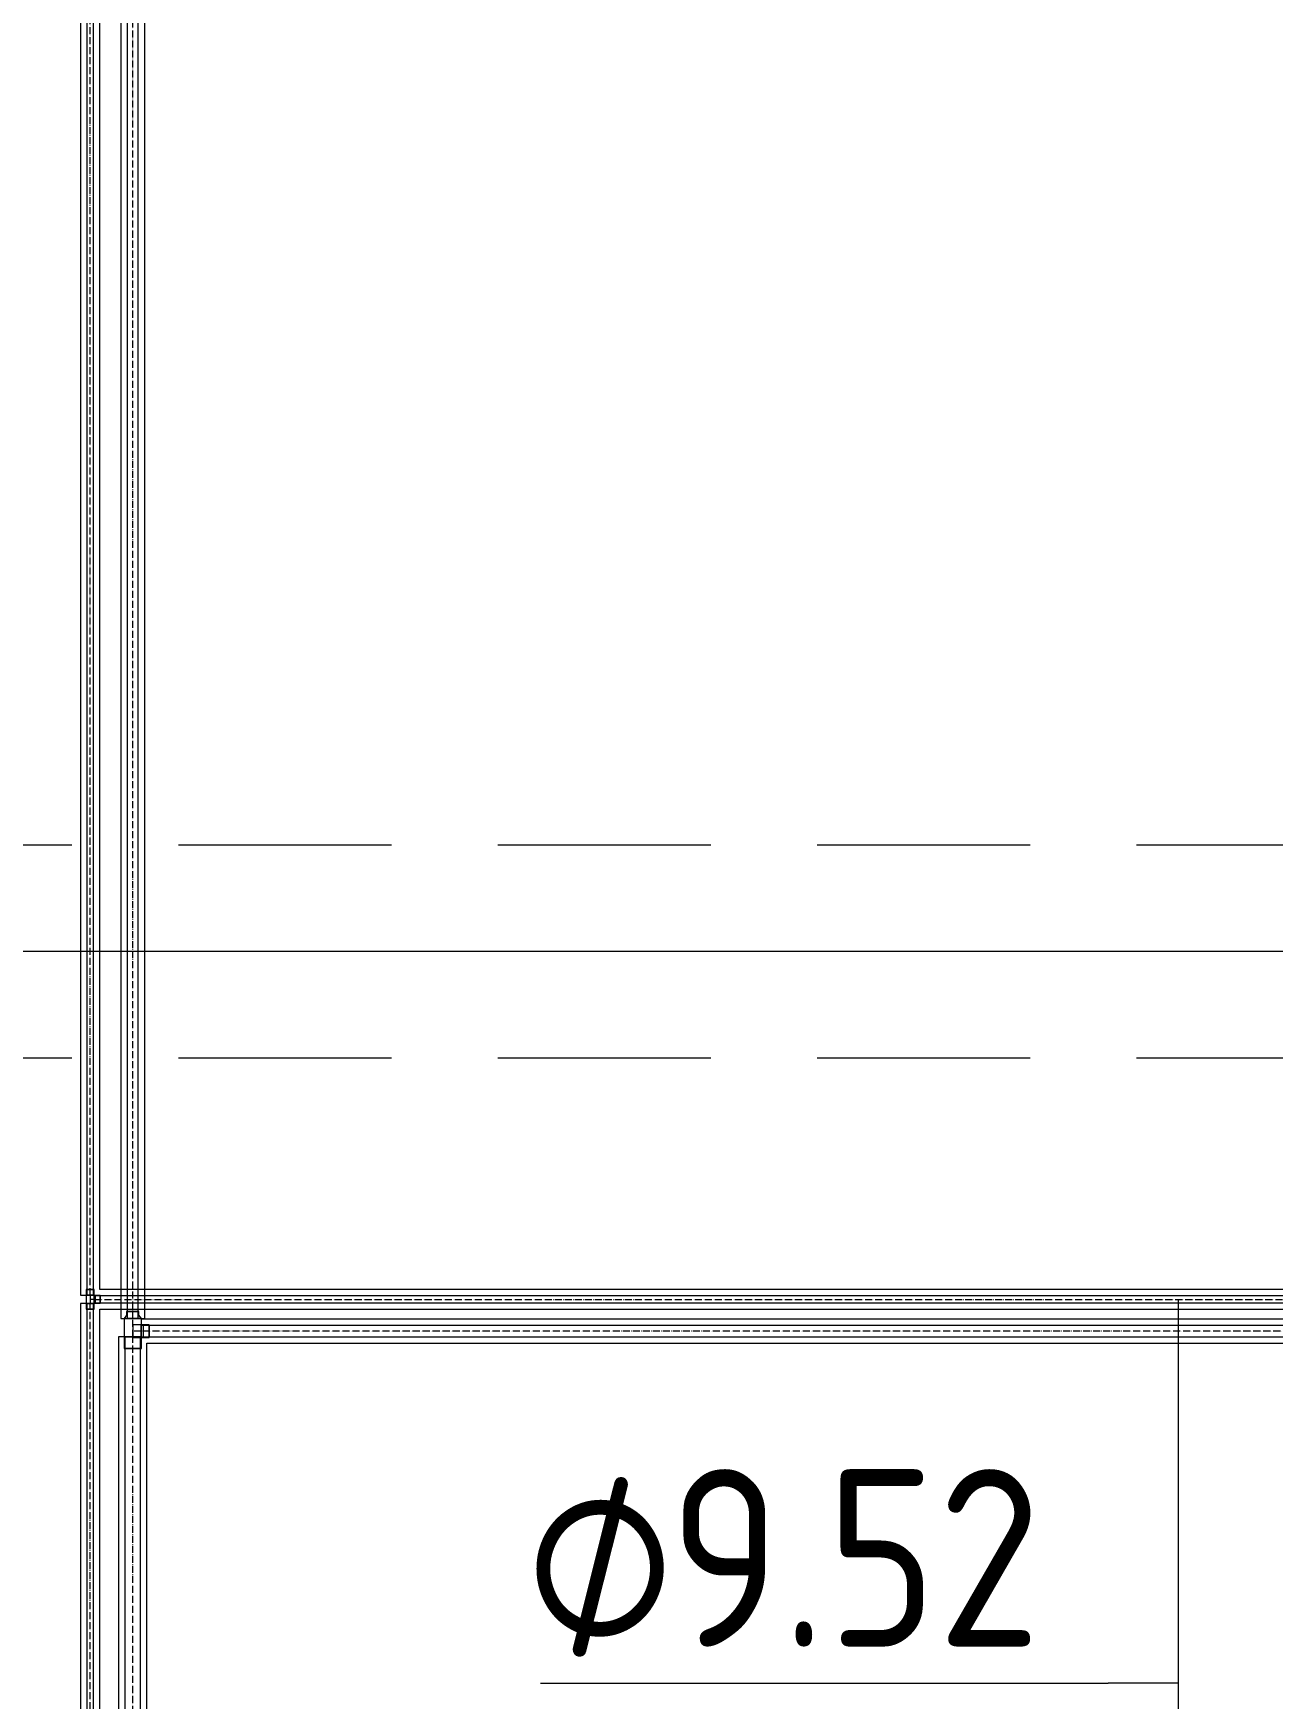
# Model space of a CAD drawing. Header units: millimetres. Extents: x -88595 to 880822, y -1054509 to -148035.
# Drawn here: x 184314 to 186060, y -242604 to -240258 of the extents above; entities that cross this region are included whole.
import ezdxf

# ---------------------------------------------------------------- set-up
doc = ezdxf.new("R2010")
doc.units = ezdxf.units.MM
for name, pattern in [('$0$ADSK_Осевая', [14, 10, -2, 0, -2]), ('ADSK_Линия сетки', [25, 20, -2.5, 0, -2.5]), ('ADSK_Сверху', [4.5, 3, -1.5])]:
    doc.linetypes.add(name, pattern=pattern)
for name, color, linetype, lineweight in [('Изоляция', 7, 'Continuous', 18), ('Линии', 7, 'Continuous', 9), ('Марки', 7, 'Continuous', 20), ('Оборудование', 7, 'Continuous', 18), ('Оси', 7, 'Continuous', 9), ('Трубопровод', 7, 'Continuous', 18), ('Трубопроводы', 7, 'Continuous', 18)]:
    doc.layers.add(name, color=color, linetype=linetype, lineweight=lineweight)
doc.styles.add('$0$GOST Common_10', font='GOST_Common.ttf', dxfattribs={"width": 0.9, "height": 250})
doc.styles.add('$1$GOST Common', font='GOST_Common.ttf', dxfattribs={"width": 0.9, "height": 250})

# ---------------------------------------------------------------- blocks, each defined once
blk = doc.blocks.new('$0$ADSK_M_Трубы - Диаметр_8-160846-В_Координация_1 этаж ОВ3')
at = {"layer": 'Марки'}
blk.add_line((0, 0), (8, 0), dxfattribs=at)
blk = doc.blocks.new('1 этаж')
at = {"layer": 'Линии', "linetype": 'ADSK_Сверху', "ltscale": 100}
for p, q in [((240297.7, 686912.6), (219832.7, 686912.6)), ((240297.7, 686612.6), (219832.7, 686612.6))]:
    blk.add_line(p, q, dxfattribs=at)
at = {"layer": 'Оси', "linetype": 'ADSK_Линия сетки', "ltscale": 100}
blk.add_line((247242.7, 686762.6), (175520.4, 686762.6), dxfattribs=at)

msp = doc.modelspace()

# ---------------------------------------------------------------- linework, layer by layer
at = {"layer": 'Изоляция', "color": 190, "true_color": 0x8000ff}
for p, q in [((184380, -238465.6), (184380, -242035.8)), ((184407.6, -242028), (184407.6, -238465.6)), ((184380, -242035.8), (184399.8, -242035.8)), ((184380, -242047.8), (184380, -246158.5)), ((184399.8, -242047.8), (184380, -242047.8)), ((184399.8, -242035.8), (184399.8, -242047.8)), ((187570.1, -242028), (184407.6, -242028)), ((184407.6, -246158.5), (184407.6, -242055.5)), ((184407.6, -242055.5), (187577.8, -242055.5))]:
    msp.add_line(p, q, dxfattribs=at)
at = {"layer": 'Изоляция', "color": 134, "true_color": 0x00a6a6}
for p, q in [((184436.9, -238526.5), (184436.9, -242068.8)), ((184470.7, -242068.8), (184470.7, -238526.5)), ((184436.9, -242068.8), (184470.7, -242068.8)), ((187626.9, -242069.8), (184465.8, -242069.8)), ((184465.8, -242069.8), (184465.8, -242096.9)), ((184433.7, -242094.8), (184434.7, -246277.1)), ((184463.3, -242094.8), (184433.7, -242094.8)), ((184473.9, -246241.4), (184473.9, -242103.7)), ((184473.9, -242103.7), (187635.8, -242103.7))]:
    msp.add_line(p, q, dxfattribs=at)
at = {"layer": 'Марки'}
for p, q in [((185926.7, -242041.9), (185926.7, -242582.5)), ((185926.7, -242086.8), (185926.7, -242953.8)), ((185926.7, -242582.5), (185828.1, -242582.5))]:
    msp.add_line(p, q, dxfattribs=at)
at = {"layer": 'Трубопровод', "color": 190, "true_color": 0x8000ff}
for p, q in [((184389, -238465.6), (184389, -242035.8)), ((184398.6, -242035.8), (184398.6, -238465.6)), ((184389, -242047.8), (184389, -246158.5)), ((184398.6, -246158.5), (184398.6, -242047.8)), ((187577.8, -242037), (184399.8, -242037)), ((184399.8, -242046.5), (187577.8, -242046.5))]:
    msp.add_line(p, q, dxfattribs=at)
at = {"layer": 'Трубопровод', "color": 190, "linetype": '$0$ADSK_Осевая', "true_color": 0x8000ff}
for p, q in [((184393.8, -242035.8), (184393.8, -238465.6)), ((184393.8, -242035.8), (184393.8, -238465.6)), ((184393.8, -246158.5), (184393.8, -242047.8)), ((184393.8, -246158.5), (184393.8, -242047.8)), ((184399.8, -242041.8), (187577.8, -242041.8)), ((184399.8, -242041.8), (187577.8, -242041.8))]:
    msp.add_line(p, q, dxfattribs=at)
at = {"layer": 'Трубопровод', "color": 134, "true_color": 0x00a6a6}
for p, q in [((184445.9, -238526.5), (184445.9, -242068.8)), ((184461.7, -242068.8), (184461.7, -238526.5)), ((184442.7, -242094.8), (184442.7, -246248.3)), ((184464.9, -242094.8), (184463.3, -242094.8)), ((184464.9, -246248.3), (184464.9, -242094.8)), ((187635.8, -242078.8), (184465.8, -242078.8)), ((184465.8, -242094.7), (187635.8, -242094.7))]:
    msp.add_line(p, q, dxfattribs=at)
at = {"layer": 'Трубопровод', "color": 134, "linetype": '$0$ADSK_Осевая', "true_color": 0x00a6a6}
for p, q in [((184453.8, -242068.8), (184453.8, -238526.5)), ((184453.8, -242068.8), (184453.8, -238526.5)), ((184453.8, -246248.3), (184453.8, -242094.8)), ((184453.8, -246248.3), (184453.8, -242094.8)), ((187635.8, -242086.8), (184465.8, -242086.8)), ((187635.8, -242086.8), (184465.8, -242086.8))]:
    msp.add_line(p, q, dxfattribs=at)
at = {"layer": 'Трубопроводы', "color": 190, "true_color": 0x8000ff}
for p, q in [((184388.2, -242027.8), (184388.2, -242034.3)), ((184399.4, -242027.8), (184388.2, -242027.8)), ((184399.4, -242027.8), (184388.2, -242027.8)), ((184388.2, -242034.3), (184388.2, -242035.8)), ((184388.2, -242035.8), (184399.4, -242035.8)), ((184388.2, -242035.8), (184399.4, -242035.8)), ((184388.2, -242035.8), (184388.2, -242047.8)), ((184399.4, -242035.8), (184388.2, -242035.8)), ((184399.4, -242035.8), (184388.2, -242035.8)), ((184388.2, -242047.8), (184388.2, -242049.3)), ((184399.4, -242047.8), (184388.2, -242047.8)), ((184399.4, -242047.8), (184388.2, -242047.8)), ((184388.2, -242047.8), (184399.4, -242047.8)), ((184388.2, -242047.8), (184399.4, -242047.8)), ((184389, -242027.8), (184389, -242034.3)), ((184389, -242027.8), (184398.6, -242027.8)), ((184389, -242027.8), (184398.6, -242027.8)), ((184389, -242034.3), (184389, -242035.8)), ((184398.6, -242035.8), (184389, -242035.8)), ((184398.6, -242035.8), (184389, -242035.8)), ((184389, -242047.8), (184389, -242049.3)), ((184389, -242047.8), (184398.6, -242047.8)), ((184389, -242047.8), (184398.6, -242047.8)), ((184399.8, -242036.2), (184393.8, -242036.2)), ((184393.8, -242036.2), (184393.8, -242047.3)), ((184393.8, -242036.2), (184393.8, -242047.3)), ((184393.8, -242047.3), (184399.8, -242047.3)), ((184398.6, -242034.3), (184398.6, -242027.8)), ((184398.6, -242035.8), (184398.6, -242034.3)), ((184398.6, -242049.3), (184398.6, -242047.8)), ((184399.4, -242034.3), (184399.4, -242027.8)), ((184399.4, -242035.8), (184399.4, -242034.3)), ((184399.4, -242047.8), (184399.4, -242035.8)), ((184399.4, -242049.3), (184399.4, -242047.8)), ((184399.8, -242047.3), (184399.8, -242036.2)), ((184399.8, -242047.3), (184399.8, -242036.2)), ((184407.8, -242036.2), (184399.8, -242036.2)), ((184399.8, -242036.2), (184399.8, -242047.3)), ((184399.8, -242036.2), (184399.8, -242047.3)), ((184399.8, -242047.3), (184407.8, -242047.3)), ((184407.8, -242037), (184401.3, -242037)), ((184401.3, -242046.5), (184401.3, -242037)), ((184401.3, -242046.5), (184401.3, -242037)), ((184401.3, -242046.5), (184407.8, -242046.5)), ((184407.8, -242047.3), (184407.8, -242036.2)), ((184407.8, -242047.3), (184407.8, -242036.2)), ((184407.8, -242037), (184407.8, -242046.5)), ((184407.8, -242037), (184407.8, -242046.5)), ((184388.2, -242049.3), (184388.2, -242055.8)), ((184388.2, -242055.8), (184399.4, -242055.8)), ((184388.2, -242055.8), (184399.4, -242055.8)), ((184389, -242049.3), (184389, -242055.8)), ((184398.6, -242055.8), (184389, -242055.8)), ((184398.6, -242055.8), (184389, -242055.8)), ((184398.6, -242055.8), (184398.6, -242049.3)), ((184399.4, -242055.8), (184399.4, -242049.3))]:
    msp.add_line(p, q, dxfattribs=at)
at = {"layer": 'Трубопроводы', "color": 190, "linetype": '$0$ADSK_Осевая', "true_color": 0x8000ff}
for p, q in [((184393.8, -242035.8), (184393.8, -242047.8)), ((184399.8, -242041.8), (184393.8, -242041.8))]:
    msp.add_line(p, q, dxfattribs=at)
at = {"layer": 'Трубопроводы', "color": 134, "true_color": 0x00a6a6}
for p, q in [((184445, -242064.3), (184441.6, -242068.8)), ((184441.6, -242068.8), (184441.6, -242094.8)), ((184466.1, -242068.8), (184441.6, -242068.8)), ((184466.1, -242068.8), (184441.6, -242068.8)), ((184445, -242058.8), (184445, -242064.3)), ((184462.6, -242058.8), (184445, -242058.8)), ((184462.6, -242058.8), (184445, -242058.8)), ((184445.9, -242058.8), (184445.9, -242064.3)), ((184445.9, -242058.8), (184461.7, -242058.8)), ((184445.9, -242058.8), (184461.7, -242058.8)), ((184445.9, -242064.3), (184445.9, -242068.8)), ((184461.7, -242068.8), (184445.9, -242068.8)), ((184461.7, -242068.8), (184445.9, -242068.8)), ((184461.7, -242064.3), (184461.7, -242058.8)), ((184461.7, -242068.8), (184461.7, -242064.3)), ((184462.6, -242064.3), (184462.6, -242058.8)), ((184466.1, -242068.8), (184462.6, -242064.3)), ((184466.1, -242094.8), (184466.1, -242068.8)), ((184441.6, -242094.8), (184441.6, -242096.8)), ((184466.1, -242094.8), (184441.6, -242094.8)), ((184466.1, -242094.8), (184441.6, -242094.8)), ((184441.6, -242094.8), (184466.1, -242094.8)), ((184441.6, -242094.8), (184466.1, -242094.8)), ((184442.7, -242094.8), (184442.7, -242096.8)), ((184442.7, -242094.8), (184464.9, -242094.8)), ((184442.7, -242094.8), (184464.9, -242094.8)), ((184465.8, -242077.9), (184453.8, -242077.9)), ((184453.8, -242077.9), (184453.8, -242095.6)), ((184453.8, -242077.9), (184453.8, -242095.6)), ((184464.9, -242096.8), (184464.9, -242094.8)), ((184465.8, -242095.6), (184465.8, -242077.9)), ((184465.8, -242095.6), (184465.8, -242077.9)), ((184476.8, -242077.9), (184465.8, -242077.9)), ((184465.8, -242077.9), (184465.8, -242095.6)), ((184465.8, -242077.9), (184465.8, -242095.6)), ((184466.1, -242096.8), (184466.1, -242094.8)), ((184476.8, -242078.8), (184468.8, -242078.8)), ((184468.8, -242094.7), (184468.8, -242078.8)), ((184468.8, -242094.7), (184468.8, -242078.8)), ((184468.8, -242094.7), (184476.8, -242094.7)), ((184476.8, -242095.6), (184476.8, -242077.9)), ((184476.8, -242095.6), (184476.8, -242077.9)), ((184476.8, -242078.8), (184476.8, -242094.7)), ((184476.8, -242078.8), (184476.8, -242094.7)), ((184441.6, -242096.8), (184441.6, -242110.8)), ((184441.6, -242110.8), (184466.1, -242110.8)), ((184441.6, -242110.8), (184466.1, -242110.8)), ((184442.7, -242096.8), (184442.7, -242110.8)), ((184464.9, -242110.8), (184442.7, -242110.8)), ((184464.9, -242110.8), (184442.7, -242110.8)), ((184453.8, -242095.6), (184465.8, -242095.6)), ((184464.9, -242110.8), (184464.9, -242096.8)), ((184465.8, -242095.6), (184476.8, -242095.6)), ((184466.1, -242110.8), (184466.1, -242096.8))]:
    msp.add_line(p, q, dxfattribs=at)
at = {"layer": 'Трубопроводы', "color": 134, "linetype": '$0$ADSK_Осевая', "true_color": 0x00a6a6}
for p, q in [((184453.8, -242094.8), (184453.8, -242068.8)), ((184465.8, -242086.8), (184453.8, -242086.8))]:
    msp.add_line(p, q, dxfattribs=at)

# ---------------------------------------------------------------- block references
at = {"layer": 'Марки', "xscale": 99.99999999999993, "yscale": 99.99999999999993, "zscale": 99.99999999999993}
msp.add_blockref('$0$ADSK_M_Трубы - Диаметр_8-160846-В_Координация_1 этаж ОВ3', (185028.1, -242582.5), dxfattribs=at)
at = {"layer": 'Оборудование', "color": 5, "true_color": 0x0000ff}
msp.add_blockref('1 этаж', (-36129.5, -928314.5), dxfattribs=at)

# ---------------------------------------------------------------- texts
at = {"layer": 'Марки', "lineweight": 9, "char_height": 250, "attachment_point": 1}
for s, insert, width, style in [('9.52', (185209.7, -242281), 663.797, '$1$GOST Common'), ('\\fGOST Common|b0|i0|c254|p34|;\\W.9;⌀', (185007.3, -242281), 245.316, '$0$GOST Common_10')]:
    msp.add_mtext(s, dxfattribs=dict(at, insert=insert, width=width, style=style))

doc.saveas('drawing.dxf')
